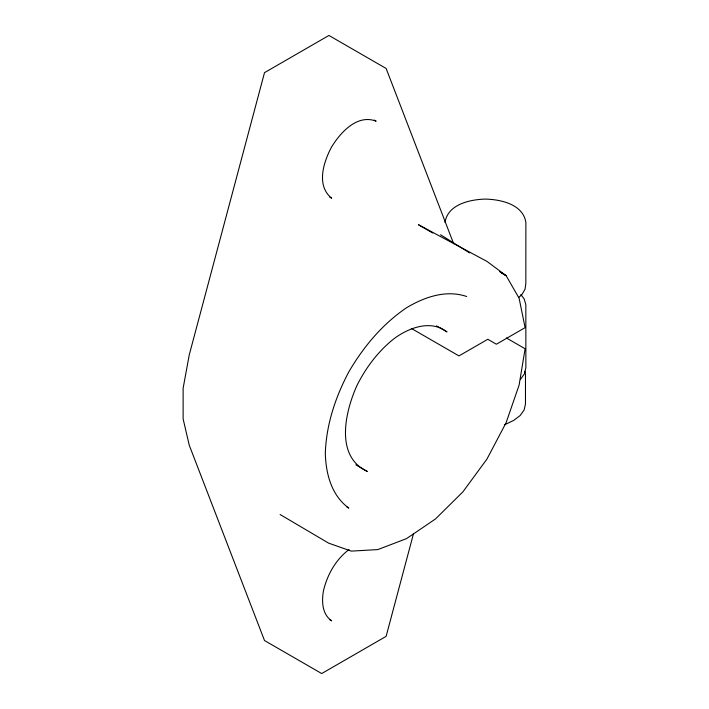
<?xml version="1.0" encoding="UTF-8"?>
<svg xmlns="http://www.w3.org/2000/svg" width="709" height="709" viewBox="0 0 709 709"><rect width="100%" height="100%" fill="white"/><g stroke="black" fill="none" stroke-linecap="round" stroke-linejoin="round"><path stroke-width="1.06" d="M445.004 222.431C447.787 204.281 469.961 199.495 485.435 199.087C500.917 199.495 523.091 204.281 525.874 222.431L525.839 283.529L525.023 289.281L521.789 294.74L518.669 297.505M413.498 533.691L386.121 636.354L321.7 673.55L264.51 640.537L189.25 445.208L183.126 418.913L183.126 388.248L189.25 354.872L264.51 72.646L328.932 35.45L386.121 68.463L453.671 243.754M520.459 379.377L524.5 373.749L525.874 367.705L525.839 304.657L524.19 298.968L520.84 294.563M349.023 549.564C335.871 559.41 327.354 574.636 323.526 590.455C321.611 600.975 321.886 614.198 331.67 620.836L329.765 619.737M504.365 424.913L513.75 420.366L520.105 415.58L524.111 410.006L525.475 404.024L525.475 374.308L524.793 371.321M466.699 296.504C445.952 289.494 424.505 297.036 406.514 307.759C382.39 324.155 363.487 346.772 348.846 371.826C335.446 397.129 326.184 424.744 325.316 453.547C325.927 473.958 331.502 495.538 348.846 508.114L346.94 507.006M374.246 120.078L376.151 121.177C357.327 113.848 340.568 132.335 331.67 146.86C323.543 161.829 315.904 185.59 331.67 198.219L329.765 197.12M506.403 337.971L525.103 348.766L519.103 385.111L506.111 422.679L486.968 459.042L462.915 491.842L435.503 518.953L406.514 538.627L377.826 549.59L351.283 551.123L328.622 543.138L280.108 514.512M436.531 325.856L447.016 331.909C430.709 319.431 409.04 327.673 394.248 338.512C378.305 351.07 365.995 367.466 356.928 385.536C345.318 411.45 334.542 456.259 367.297 471.432L355.856 464.829M411.309 328.4L458.971 355.918L487.81 339.265L496.389 344.219L525.103 327.638L519.103 298.223L506.111 275.65L486.968 261.399L418.434 224.709L432.729 233.022M501.352 272.885L506.111 275.65L499.553 271.565M440.555 234.776L469.588 252.883"/></g></svg>
